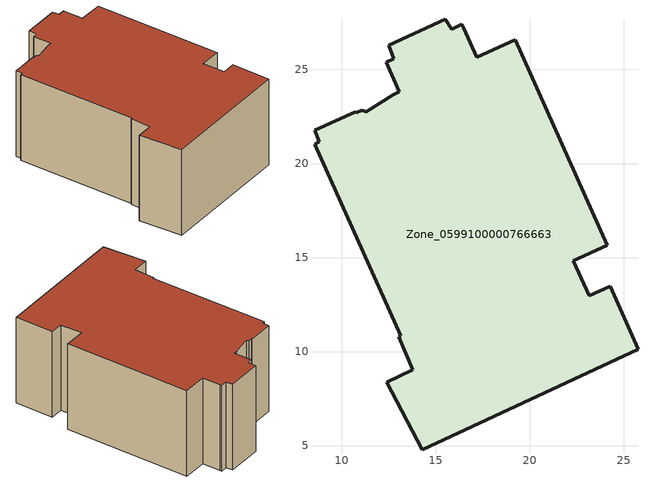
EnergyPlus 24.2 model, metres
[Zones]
Zone_0599100000766663
 floor ground (C_G): 12.76,23.66 13.08,23.81 12.38,25.38 12.79,25.58 12.5,26.3 15.53,27.66 15.87,27.13 16.41,27.4 16.49,27.21 17.19,25.66 19.24,26.58 24.13,15.64 22.32,14.82 23.18,12.96 24.3,13.47 25.77,10.12 14.3,4.78 12.39,8.37 13.78,9.04 13.06,10.79 13.15,10.84 8.59,21.03 8.81,21.17 8.56,21.76 10.76,22.76 10.79,22.7 11.07,22.83 11.31,22.75 z0
 wall outside (C_F): 19.24,26.58 17.19,25.66 16.49,27.21 16.41,27.4 15.87,27.13 15.53,27.66 12.5,26.3 12.79,25.58 12.38,25.38 13.08,23.81 12.76,23.66 11.31,22.75 11.07,22.83 10.79,22.7 10.76,22.76 8.56,21.76 8.81,21.17 8.59,21.03 13.15,10.84 13.06,10.79 13.78,9.04 12.39,8.37 14.3,4.78 25.77,10.12 24.3,13.47 23.18,12.96 22.32,14.82 24.13,15.64 19.24,26.58 z0:8.42
 roof outside (C_R): 15.87,27.13 15.53,27.66 12.5,26.3 12.79,25.58 12.38,25.38 13.08,23.81 12.76,23.66 11.31,22.75 11.07,22.83 10.79,22.7 10.76,22.76 8.56,21.76 8.81,21.17 8.59,21.03 13.15,10.84 13.06,10.79 13.78,9.04 12.39,8.37 14.3,4.78 25.77,10.12 24.3,13.47 23.18,12.96 22.32,14.82 24.13,15.64 19.24,26.58 17.19,25.66 16.49,27.21 16.41,27.4 z8.42
[BUILDING]
Pand.0599100000766663: North Axis=0; Terrain=City; Loads Convergence Tolerance Value=0.04; Temperature Convergence Tolerance Value=0.4; Solar Distribution=FullExterior; Maximum Number of Warmup Days=25; Minimum Number of Warmup Days=1
[Site:Location]
Rotterdam.The.Hague.AP_ZH_NLD Design_Conditions: Latitude=51.96; Longitude=4.45; Time Zone=1; Elevation=-4.5
[SITE:GROUNDTEMPERATURE:BUILDINGSURFACE]
18, 18, 18, 18, 18, 18, 18, 18, 18, 18, 18, 18
[MATERIAL] Thermal Absorptance=0.9; Solar Absorptance=0.7; Visible Absorptance=0.7
Name | Roughness | Thickness | Conductivity | Density | Specific Heat
G.D.2006-2014 | MediumSmooth | 0.15 | 0.06 | 540 | 1210
F.D.2006-2014 | Rough | 0.3 | 0.12 | 1920 | 840
R.D.2006-2014 | MediumRough | 0.2 | 0.08 | 1500 | 1000
[CONSTRUCTION]
C_G: G.D.2006-2014
C_F: F.D.2006-2014
C_R: R.D.2006-2014
[ZONE]
Zone_0599100000766663: Type=1; Multiplier=1; Ceiling Height=Autocalculate; Volume=Autocalculate; Floor Area=autocalculate; Part of Total Floor Area=Yes
[ZONEINFILTRATION:DESIGNFLOWRATE]
Infil_Zone_0599100000766663: Zone or ZoneList or Space or SpaceList=Zone_0599100000766663; Schedule=AlwaysOn; Design Flow Rate Calculation Method=Flow/Area; Flow Rate per Floor Area=0.0021; Constant Term Coefficient=1; Temperature Term Coefficient=0; Velocity Term Coefficient=0; Velocity Squared Term Coefficient=0
[HVACTEMPLATE:ZONE:IDEALLOADSAIRSYSTEM]
Zone_0599100000766663: Maximum Heating Supply Air Temperature=50; Minimum Cooling Supply Air Temperature=13; Maximum Heating Supply Air Humidity Ratio=0.0156; Minimum Cooling Supply Air Humidity Ratio=0.0077; Heating Limit=NoLimit; Cooling Limit=NoLimit; Dehumidification Control Type=ConstantSensibleHeatRatio; Cooling Sensible Heat Ratio=0.7; Dehumidification Setpoint=60; Humidification Control Type=None; Humidification Setpoint=30; Outdoor Air Method=None; Outdoor Air Flow Rate per Person=0.00944; Outdoor Air Flow Rate per Zone Floor Area=0; Outdoor Air Flow Rate per Zone=0; Demand Controlled Ventilation Type=None; Outdoor Air Economizer Type=NoEconomizer; Heat Recovery Type=None; Sensible Heat Recovery Effectiveness=0.7; Latent Heat Recovery Effectiveness=0.65
[ZONECONTROL:THERMOSTAT]
ThermostatControl_Zone_0599100000766663: Zone or ZoneList=Zone_0599100000766663; Control Type Schedule=DualSetpointControlType; Control 1=Thermostat_Zone_0599100000766663; Temperature Difference Between Cutout And Setpoint=0
[THERMOSTATSETPOINT:DUALSETPOINT]
Thermostat_Zone_0599100000766663: Heating Setpoint Temperature Schedule=HeatingSetpoint_Zone_0599100000766663; Cooling Setpoint Temperature Schedule=CoolingSetpoint_Zone_0599100000766663
[SCHEDULE:COMPACT]
HeatingSetpoint_Zone_0599100000766663: Through: 12/31, For: AllDays, Until: 24:00, 21
CoolingSetpoint_Zone_0599100000766663: Through: 12/31, For: AllDays, Until: 24:00, 24
DualSetpointControlType: Through: 12/31, For: AllDays, Until: 24:00, 4
AlwaysOn: Through: 12/31, For: AllDays, Until: 24:00, 1
